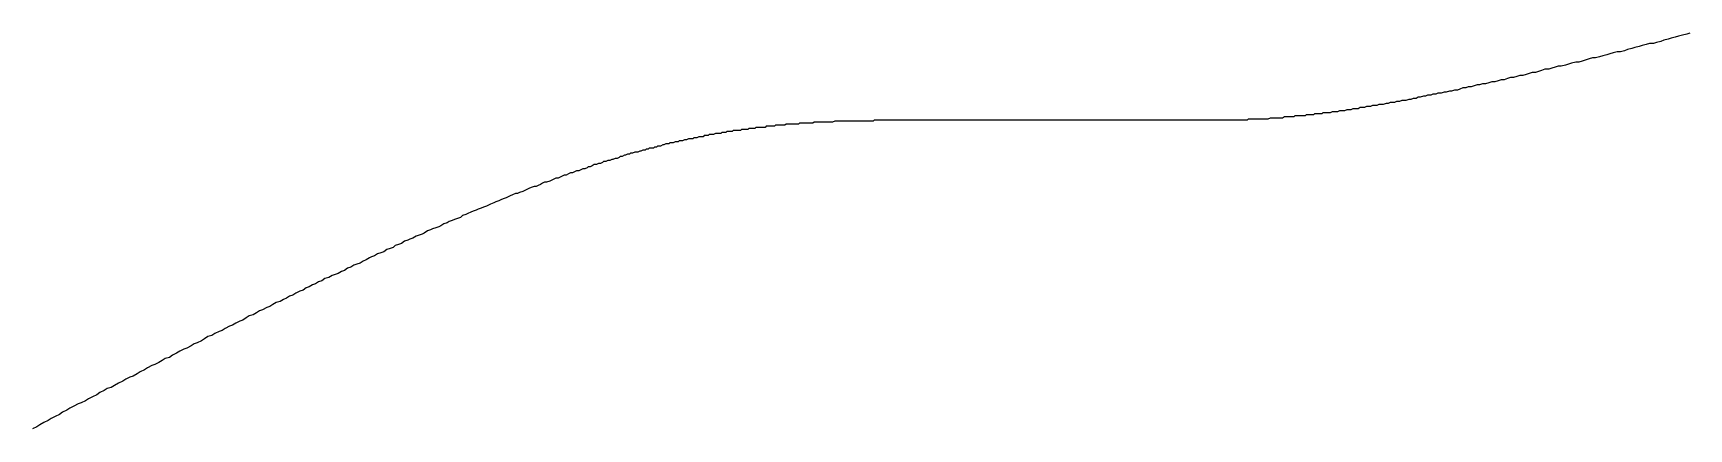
# Model space of a CAD drawing. Header units: millimetres. Extents: x 111 to 2999, y 81 to 1941.
# Drawn here: x 957.02 to 972.99, y 562.86 to 566.68 of the extents above; entities that cross this region are included whole.
import ezdxf

# ---------------------------------------------------------------- set-up
doc = ezdxf.new("R2010")
doc.units = ezdxf.units.MM

msp = doc.modelspace()

# ---------------------------------------------------------------- linework, layer by layer
msp.add_polyline3d([(973, 566.683, 0), (972.97, 566.673, 0), (972.93, 566.663, 0), (972.89, 566.653, 0), (972.86, 566.643, 0), (972.82, 566.633, 0), (972.79, 566.623, 0), (972.75, 566.613, 0), (972.72, 566.603, 0), (972.68, 566.593, 0), (972.65, 566.583, 0), (972.61, 566.583, 0), (972.58, 566.573, 0), (972.54, 566.563, 0), (972.51, 566.553, 0), (972.47, 566.543, 0), (972.44, 566.533, 0), (972.4, 566.523, 0), (972.37, 566.513, 0), (972.33, 566.503, 0), (972.3, 566.503, 0), (972.26, 566.493, 0), (972.23, 566.483, 0), (972.2, 566.473, 0), (972.16, 566.463, 0), (972.13, 566.453, 0), (972.09, 566.443, 0), (972.06, 566.443, 0), (972.03, 566.433, 0), (971.99, 566.423, 0), (971.96, 566.413, 0), (971.93, 566.403, 0), (971.9, 566.403, 0), (971.86, 566.393, 0), (971.83, 566.383, 0), (971.8, 566.373, 0), (971.76, 566.363, 0), (971.73, 566.363, 0), (971.7, 566.353, 0), (971.67, 566.343, 0), (971.64, 566.333, 0), (971.6, 566.333, 0), (971.57, 566.323, 0), (971.54, 566.313, 0), (971.51, 566.303, 0), (971.48, 566.303, 0), (971.45, 566.293, 0), (971.42, 566.283, 0), (971.39, 566.273, 0), (971.36, 566.273, 0), (971.33, 566.263, 0), (971.3, 566.253, 0), (971.27, 566.253, 0), (971.24, 566.243, 0), (971.21, 566.233, 0), (971.18, 566.233, 0), (971.15, 566.223, 0), (971.12, 566.213, 0), (971.09, 566.213, 0), (971.06, 566.203, 0), (971.03, 566.193, 0), (971, 566.193, 0), (970.97, 566.183, 0), (970.95, 566.183, 0), (970.92, 566.173, 0), (970.89, 566.163, 0), (970.86, 566.163, 0), (970.84, 566.153, 0), (970.81, 566.153, 0), (970.78, 566.143, 0), (970.76, 566.133, 0), (970.73, 566.133, 0), (970.7, 566.123, 0), (970.68, 566.123, 0), (970.65, 566.113, 0), (970.63, 566.113, 0), (970.6, 566.103, 0), (970.57, 566.103, 0), (970.55, 566.093, 0), (970.52, 566.093, 0), (970.5, 566.083, 0), (970.47, 566.083, 0), (970.45, 566.073, 0), (970.43, 566.073, 0), (970.4, 566.063, 0), (970.38, 566.063, 0), (970.36, 566.053, 0), (970.33, 566.053, 0), (970.31, 566.043, 0), (970.29, 566.043, 0), (970.26, 566.033, 0), (970.24, 566.033, 0), (970.22, 566.033, 0), (970.2, 566.023, 0), (970.17, 566.023, 0), (970.15, 566.013, 0), (970.13, 566.013, 0), (970.11, 566.013, 0), (970.09, 566.003, 0), (970.07, 566.003, 0), (970.04, 565.993, 0), (970.02, 565.993, 0), (970, 565.993, 0), (969.98, 565.983, 0), (969.96, 565.983, 0), (969.94, 565.983, 0), (969.92, 565.973, 0), (969.9, 565.973, 0), (969.88, 565.973, 0), (969.86, 565.963, 0), (969.84, 565.963, 0), (969.82, 565.963, 0), (969.8, 565.953, 0), (969.79, 565.953, 0), (969.77, 565.953, 0), (969.75, 565.953, 0), (969.73, 565.943, 0), (969.71, 565.943, 0), (969.69, 565.943, 0), (969.67, 565.933, 0), (969.66, 565.933, 0), (969.64, 565.933, 0), (969.62, 565.933, 0), (969.6, 565.923, 0), (969.58, 565.923, 0), (969.57, 565.923, 0), (969.55, 565.923, 0), (969.53, 565.913, 0), (969.51, 565.913, 0), (969.5, 565.913, 0), (969.48, 565.913, 0), (969.46, 565.913, 0), (969.45, 565.903, 0), (969.43, 565.903, 0), (969.41, 565.903, 0), (969.4, 565.903, 0), (969.38, 565.903, 0), (969.37, 565.893, 0), (969.35, 565.893, 0), (969.33, 565.893, 0), (969.32, 565.893, 0), (969.3, 565.893, 0), (969.29, 565.883, 0), (969.27, 565.883, 0), (969.25, 565.883, 0), (969.24, 565.883, 0), (969.22, 565.883, 0), (969.21, 565.883, 0), (969.19, 565.883, 0), (969.18, 565.873, 0), (969.16, 565.873, 0), (969.15, 565.873, 0), (969.13, 565.873, 0), (969.12, 565.873, 0), (969.1, 565.873, 0), (969.09, 565.873, 0), (969.07, 565.863, 0), (969.06, 565.863, 0), (969.04, 565.863, 0), (969.03, 565.863, 0), (969.02, 565.863, 0), (969, 565.863, 0), (968.99, 565.863, 0), (968.97, 565.863, 0), (968.96, 565.863, 0), (968.95, 565.863, 0), (968.93, 565.853, 0), (968.92, 565.853, 0), (968.9, 565.853, 0), (968.89, 565.853, 0), (968.88, 565.853, 0), (968.86, 565.853, 0), (968.85, 565.853, 0), (968.83, 565.853, 0), (968.82, 565.853, 0), (968.81, 565.853, 0), (968.79, 565.853, 0), (968.78, 565.853, 0), (968.77, 565.853, 0), (968.75, 565.853, 0), (968.74, 565.853, 0), (968.73, 565.843, 0), (968.71, 565.843, 0), (968.7, 565.843, 0), (968.69, 565.843, 0), (968.67, 565.843, 0), (968.66, 565.843, 0), (968.65, 565.843, 0), (968.63, 565.843, 0), (968.62, 565.843, 0), (968.61, 565.843, 0), (968.59, 565.843, 0), (968.58, 565.843, 0), (968.57, 565.843, 0), (968.55, 565.843, 0), (968.54, 565.843, 0), (968.53, 565.843, 0), (968.51, 565.843, 0), (968.5, 565.843, 0), (968.49, 565.843, 0), (968.47, 565.843, 0), (968.46, 565.843, 0), (968.45, 565.843, 0), (968.43, 565.843, 0), (968.42, 565.843, 0), (968.41, 565.843, 0), (968.39, 565.843, 0), (968.38, 565.843, 0), (968.37, 565.843, 0), (968.35, 565.843, 0), (968.34, 565.843, 0), (968.33, 565.843, 0), (968.31, 565.843, 0), (968.3, 565.843, 0), (968.29, 565.843, 0), (968.27, 565.843, 0), (968.26, 565.843, 0), (968.25, 565.843, 0), (968.23, 565.843, 0), (968.22, 565.843, 0), (968.21, 565.843, 0), (968.19, 565.843, 0), (968.18, 565.843, 0), (968.17, 565.843, 0), (968.15, 565.843, 0), (968.14, 565.843, 0), (968.12, 565.843, 0), (968.11, 565.843, 0), (968.1, 565.843, 0), (968.08, 565.843, 0), (968.07, 565.843, 0), (968.05, 565.843, 0), (968.04, 565.843, 0), (968.02, 565.843, 0), (968.01, 565.843, 0), (968, 565.843, 0), (967.98, 565.843, 0), (967.97, 565.843, 0), (967.95, 565.843, 0), (967.94, 565.843, 0), (967.92, 565.843, 0), (967.91, 565.843, 0), (967.89, 565.843, 0), (967.88, 565.843, 0), (967.86, 565.843, 0), (967.85, 565.843, 0), (967.83, 565.843, 0), (967.82, 565.843, 0), (967.8, 565.843, 0), (967.79, 565.843, 0), (967.77, 565.843, 0), (967.76, 565.843, 0), (967.74, 565.843, 0), (967.73, 565.843, 0), (967.71, 565.843, 0), (967.7, 565.843, 0), (967.68, 565.843, 0), (967.67, 565.843, 0), (967.65, 565.843, 0), (967.64, 565.843, 0), (967.62, 565.843, 0), (967.61, 565.843, 0), (967.59, 565.843, 0), (967.57, 565.843, 0), (967.56, 565.843, 0), (967.54, 565.843, 0), (967.53, 565.843, 0), (967.51, 565.843, 0), (967.5, 565.843, 0), (967.48, 565.843, 0), (967.46, 565.843, 0), (967.45, 565.843, 0), (967.43, 565.843, 0), (967.42, 565.843, 0), (967.4, 565.843, 0), (967.39, 565.843, 0), (967.37, 565.843, 0), (967.35, 565.843, 0), (967.34, 565.843, 0), (967.32, 565.843, 0), (967.31, 565.843, 0), (967.29, 565.843, 0), (967.27, 565.843, 0), (967.26, 565.843, 0), (967.24, 565.843, 0), (967.23, 565.843, 0), (967.21, 565.843, 0), (967.19, 565.843, 0), (967.18, 565.843, 0), (967.16, 565.843, 0), (967.15, 565.843, 0), (967.13, 565.843, 0), (967.11, 565.843, 0), (967.1, 565.843, 0), (967.08, 565.843, 0), (967.06, 565.843, 0), (967.05, 565.843, 0), (967.03, 565.843, 0), (967.02, 565.843, 0), (967, 565.843, 0), (966.98, 565.843, 0), (966.97, 565.843, 0), (966.95, 565.843, 0), (966.94, 565.843, 0), (966.92, 565.843, 0), (966.9, 565.843, 0), (966.89, 565.843, 0), (966.87, 565.843, 0), (966.85, 565.843, 0), (966.84, 565.843, 0), (966.82, 565.843, 0), (966.81, 565.843, 0), (966.79, 565.843, 0), (966.77, 565.843, 0), (966.76, 565.843, 0), (966.74, 565.843, 0), (966.73, 565.843, 0), (966.71, 565.843, 0), (966.69, 565.843, 0), (966.68, 565.843, 0), (966.66, 565.843, 0), (966.64, 565.843, 0), (966.63, 565.843, 0), (966.61, 565.843, 0), (966.6, 565.843, 0), (966.58, 565.843, 0), (966.56, 565.843, 0), (966.55, 565.843, 0), (966.53, 565.843, 0), (966.52, 565.843, 0), (966.5, 565.843, 0), (966.48, 565.843, 0), (966.47, 565.843, 0), (966.45, 565.843, 0), (966.44, 565.843, 0), (966.42, 565.843, 0), (966.41, 565.843, 0), (966.39, 565.843, 0), (966.37, 565.843, 0), (966.36, 565.843, 0), (966.34, 565.843, 0), (966.33, 565.843, 0), (966.31, 565.843, 0), (966.3, 565.843, 0), (966.28, 565.843, 0), (966.26, 565.843, 0), (966.25, 565.843, 0), (966.23, 565.843, 0), (966.22, 565.843, 0), (966.2, 565.843, 0), (966.19, 565.843, 0), (966.17, 565.843, 0), (966.16, 565.843, 0), (966.14, 565.843, 0), (966.13, 565.843, 0), (966.11, 565.843, 0), (966.1, 565.843, 0), (966.08, 565.843, 0), (966.07, 565.843, 0), (966.05, 565.843, 0), (966.04, 565.843, 0), (966.02, 565.843, 0), (966.01, 565.843, 0), (965.99, 565.843, 0), (965.98, 565.843, 0), (965.96, 565.843, 0), (965.95, 565.843, 0), (965.93, 565.843, 0), (965.92, 565.843, 0), (965.9, 565.843, 0), (965.89, 565.843, 0), (965.87, 565.843, 0), (965.86, 565.843, 0), (965.84, 565.843, 0), (965.83, 565.843, 0), (965.82, 565.843, 0), (965.8, 565.843, 0), (965.79, 565.843, 0), (965.77, 565.843, 0), (965.76, 565.843, 0), (965.74, 565.843, 0), (965.73, 565.843, 0), (965.72, 565.843, 0), (965.7, 565.843, 0), (965.69, 565.843, 0), (965.68, 565.843, 0), (965.66, 565.843, 0), (965.65, 565.843, 0), (965.63, 565.843, 0), (965.62, 565.843, 0), (965.61, 565.843, 0), (965.59, 565.843, 0), (965.58, 565.843, 0), (965.57, 565.843, 0), (965.55, 565.843, 0), (965.54, 565.843, 0), (965.53, 565.843, 0), (965.51, 565.843, 0), (965.5, 565.843, 0), (965.49, 565.843, 0), (965.48, 565.843, 0), (965.46, 565.843, 0), (965.45, 565.843, 0), (965.44, 565.843, 0), (965.42, 565.843, 0), (965.41, 565.843, 0), (965.4, 565.843, 0), (965.39, 565.843, 0), (965.37, 565.843, 0), (965.36, 565.843, 0), (965.35, 565.843, 0), (965.33, 565.843, 0), (965.32, 565.843, 0), (965.31, 565.843, 0), (965.3, 565.843, 0), (965.29, 565.843, 0), (965.27, 565.843, 0), (965.26, 565.843, 0), (965.25, 565.843, 0), (965.24, 565.843, 0), (965.22, 565.843, 0), (965.21, 565.843, 0), (965.2, 565.843, 0), (965.19, 565.843, 0), (965.18, 565.843, 0), (965.16, 565.843, 0), (965.15, 565.843, 0), (965.14, 565.843, 0), (965.13, 565.843, 0), (965.12, 565.833, 0), (965.1, 565.833, 0), (965.09, 565.833, 0), (965.08, 565.833, 0), (965.07, 565.833, 0), (965.06, 565.833, 0), (965.04, 565.833, 0), (965.03, 565.833, 0), (965.02, 565.833, 0), (965.01, 565.833, 0), (965, 565.833, 0), (964.99, 565.833, 0), (964.97, 565.833, 0), (964.96, 565.833, 0), (964.95, 565.833, 0), (964.94, 565.833, 0), (964.93, 565.833, 0), (964.92, 565.833, 0), (964.9, 565.833, 0), (964.89, 565.833, 0), (964.88, 565.833, 0), (964.87, 565.833, 0), (964.86, 565.833, 0), (964.85, 565.833, 0), (964.84, 565.833, 0), (964.82, 565.833, 0), (964.81, 565.833, 0), (964.8, 565.833, 0), (964.79, 565.833, 0), (964.78, 565.833, 0), (964.77, 565.833, 0), (964.76, 565.833, 0), (964.75, 565.833, 0), (964.73, 565.823, 0), (964.72, 565.823, 0), (964.71, 565.823, 0), (964.7, 565.823, 0), (964.69, 565.823, 0), (964.68, 565.823, 0), (964.67, 565.823, 0), (964.66, 565.823, 0), (964.64, 565.823, 0), (964.63, 565.823, 0), (964.62, 565.823, 0), (964.61, 565.823, 0), (964.6, 565.823, 0), (964.59, 565.823, 0), (964.58, 565.823, 0), (964.57, 565.823, 0), (964.55, 565.823, 0), (964.54, 565.813, 0), (964.53, 565.813, 0), (964.52, 565.813, 0), (964.51, 565.813, 0), (964.5, 565.813, 0), (964.49, 565.813, 0), (964.48, 565.813, 0), (964.46, 565.813, 0), (964.45, 565.813, 0), (964.44, 565.813, 0), (964.43, 565.813, 0), (964.42, 565.813, 0), (964.41, 565.813, 0), (964.4, 565.803, 0), (964.39, 565.803, 0), (964.37, 565.803, 0), (964.36, 565.803, 0), (964.35, 565.803, 0), (964.34, 565.803, 0), (964.33, 565.803, 0), (964.32, 565.803, 0), (964.31, 565.803, 0), (964.3, 565.803, 0), (964.28, 565.803, 0), (964.27, 565.793, 0), (964.26, 565.793, 0), (964.25, 565.793, 0), (964.24, 565.793, 0), (964.23, 565.793, 0), (964.22, 565.793, 0), (964.2, 565.793, 0), (964.19, 565.793, 0), (964.18, 565.793, 0), (964.17, 565.783, 0), (964.16, 565.783, 0), (964.15, 565.783, 0), (964.13, 565.783, 0), (964.12, 565.783, 0), (964.11, 565.783, 0), (964.1, 565.783, 0), (964.09, 565.783, 0), (964.08, 565.773, 0), (964.06, 565.773, 0), (964.05, 565.773, 0), (964.04, 565.773, 0), (964.03, 565.773, 0), (964.02, 565.773, 0), (964.01, 565.773, 0), (963.99, 565.773, 0), (963.98, 565.763, 0), (963.97, 565.763, 0), (963.96, 565.763, 0), (963.95, 565.763, 0), (963.93, 565.763, 0), (963.92, 565.763, 0), (963.91, 565.753, 0), (963.9, 565.753, 0), (963.89, 565.753, 0), (963.87, 565.753, 0), (963.86, 565.753, 0), (963.85, 565.753, 0), (963.84, 565.743, 0), (963.82, 565.743, 0), (963.81, 565.743, 0), (963.8, 565.743, 0), (963.79, 565.743, 0), (963.77, 565.743, 0), (963.76, 565.733, 0), (963.75, 565.733, 0), (963.74, 565.733, 0), (963.72, 565.733, 0), (963.71, 565.733, 0), (963.7, 565.723, 0), (963.69, 565.723, 0), (963.67, 565.723, 0), (963.66, 565.723, 0), (963.65, 565.713, 0), (963.63, 565.713, 0), (963.62, 565.713, 0), (963.61, 565.713, 0), (963.6, 565.713, 0), (963.58, 565.703, 0), (963.57, 565.703, 0), (963.56, 565.703, 0), (963.54, 565.703, 0), (963.53, 565.693, 0), (963.52, 565.693, 0), (963.5, 565.693, 0), (963.49, 565.693, 0), (963.48, 565.683, 0), (963.46, 565.683, 0), (963.45, 565.683, 0), (963.44, 565.683, 0), (963.42, 565.673, 0), (963.41, 565.673, 0), (963.39, 565.673, 0), (963.38, 565.663, 0), (963.37, 565.663, 0), (963.35, 565.663, 0), (963.34, 565.663, 0), (963.32, 565.653, 0), (963.31, 565.653, 0), (963.3, 565.653, 0), (963.28, 565.643, 0), (963.27, 565.643, 0), (963.25, 565.643, 0), (963.24, 565.633, 0), (963.22, 565.633, 0), (963.21, 565.633, 0), (963.19, 565.623, 0), (963.18, 565.623, 0), (963.16, 565.623, 0), (963.15, 565.613, 0), (963.13, 565.613, 0), (963.12, 565.613, 0), (963.1, 565.603, 0), (963.09, 565.603, 0), (963.07, 565.593, 0), (963.06, 565.593, 0), (963.04, 565.593, 0), (963.03, 565.583, 0), (963.01, 565.583, 0), (963, 565.573, 0), (962.98, 565.573, 0), (962.96, 565.573, 0), (962.95, 565.563, 0), (962.93, 565.563, 0), (962.92, 565.553, 0), (962.9, 565.553, 0), (962.88, 565.543, 0), (962.87, 565.543, 0), (962.85, 565.533, 0), (962.83, 565.533, 0), (962.82, 565.533, 0), (962.8, 565.523, 0), (962.78, 565.523, 0), (962.77, 565.513, 0), (962.75, 565.513, 0), (962.73, 565.503, 0), (962.72, 565.503, 0), (962.7, 565.493, 0), (962.68, 565.493, 0), (962.67, 565.483, 0), (962.65, 565.473, 0), (962.63, 565.473, 0), (962.61, 565.463, 0), (962.6, 565.463, 0), (962.58, 565.453, 0), (962.56, 565.453, 0), (962.54, 565.443, 0), (962.52, 565.443, 0), (962.51, 565.433, 0), (962.49, 565.423, 0), (962.47, 565.423, 0), (962.45, 565.413, 0), (962.43, 565.413, 0), (962.41, 565.403, 0), (962.39, 565.393, 0), (962.37, 565.393, 0), (962.36, 565.383, 0), (962.34, 565.373, 0), (962.32, 565.373, 0), (962.3, 565.363, 0), (962.28, 565.353, 0), (962.26, 565.353, 0), (962.24, 565.343, 0), (962.22, 565.333, 0), (962.2, 565.333, 0), (962.18, 565.323, 0), (962.16, 565.313, 0), (962.14, 565.313, 0), (962.12, 565.303, 0), (962.1, 565.293, 0), (962.08, 565.283, 0), (962.06, 565.283, 0), (962.04, 565.273, 0), (962.02, 565.263, 0), (962, 565.253, 0), (961.97, 565.243, 0), (961.95, 565.243, 0), (961.93, 565.233, 0), (961.91, 565.223, 0), (961.89, 565.213, 0), (961.87, 565.203, 0), (961.85, 565.203, 0), (961.82, 565.193, 0), (961.8, 565.183, 0), (961.78, 565.173, 0), (961.76, 565.163, 0), (961.74, 565.153, 0), (961.71, 565.143, 0), (961.69, 565.133, 0), (961.67, 565.133, 0), (961.64, 565.123, 0), (961.62, 565.113, 0), (961.6, 565.103, 0), (961.58, 565.093, 0), (961.55, 565.083, 0), (961.53, 565.073, 0), (961.51, 565.063, 0), (961.48, 565.053, 0), (961.46, 565.043, 0), (961.43, 565.033, 0), (961.41, 565.023, 0), (961.39, 565.013, 0), (961.36, 565.003, 0), (961.34, 564.993, 0), (961.31, 564.983, 0), (961.29, 564.973, 0), (961.26, 564.963, 0), (961.24, 564.953, 0), (961.21, 564.943, 0), (961.19, 564.933, 0), (961.16, 564.923, 0), (961.14, 564.903, 0), (961.11, 564.893, 0), (961.08, 564.883, 0), (961.06, 564.873, 0), (961.03, 564.863, 0), (961.01, 564.853, 0), (960.98, 564.843, 0), (960.95, 564.823, 0), (960.93, 564.813, 0), (960.9, 564.803, 0), (960.87, 564.793, 0), (960.85, 564.783, 0), (960.82, 564.773, 0), (960.79, 564.753, 0), (960.77, 564.743, 0), (960.74, 564.733, 0), (960.71, 564.723, 0), (960.68, 564.703, 0), (960.65, 564.693, 0), (960.63, 564.683, 0), (960.6, 564.673, 0), (960.57, 564.653, 0), (960.54, 564.643, 0), (960.51, 564.633, 0), (960.49, 564.613, 0), (960.46, 564.603, 0), (960.43, 564.593, 0), (960.4, 564.573, 0), (960.37, 564.563, 0), (960.34, 564.553, 0), (960.31, 564.533, 0), (960.28, 564.523, 0), (960.26, 564.513, 0), (960.23, 564.493, 0), (960.2, 564.483, 0), (960.17, 564.463, 0), (960.14, 564.453, 0), (960.11, 564.443, 0), (960.08, 564.423, 0), (960.05, 564.413, 0), (960.02, 564.393, 0), (959.99, 564.383, 0), (959.96, 564.363, 0), (959.93, 564.353, 0), (959.9, 564.343, 0), (959.87, 564.323, 0), (959.83, 564.313, 0), (959.8, 564.293, 0), (959.77, 564.283, 0), (959.74, 564.263, 0), (959.71, 564.253, 0), (959.68, 564.233, 0), (959.65, 564.223, 0), (959.62, 564.203, 0), (959.59, 564.193, 0), (959.55, 564.173, 0), (959.52, 564.153, 0), (959.49, 564.143, 0), (959.46, 564.123, 0), (959.43, 564.113, 0), (959.4, 564.093, 0), (959.36, 564.083, 0), (959.33, 564.063, 0), (959.3, 564.043, 0), (959.27, 564.033, 0), (959.23, 564.013, 0), (959.2, 564.003, 0), (959.17, 563.983, 0), (959.14, 563.963, 0), (959.1, 563.953, 0), (959.07, 563.933, 0), (959.04, 563.913, 0), (959.01, 563.903, 0), (958.97, 563.883, 0), (958.94, 563.863, 0), (958.91, 563.853, 0), (958.87, 563.833, 0), (958.84, 563.813, 0), (958.81, 563.803, 0), (958.77, 563.783, 0), (958.74, 563.763, 0), (958.7, 563.753, 0), (958.67, 563.733, 0), (958.64, 563.713, 0), (958.6, 563.693, 0), (958.57, 563.683, 0), (958.54, 563.663, 0), (958.5, 563.643, 0), (958.47, 563.633, 0), (958.43, 563.613, 0), (958.4, 563.593, 0), (958.36, 563.573, 0), (958.33, 563.553, 0), (958.29, 563.543, 0), (958.26, 563.523, 0), (958.23, 563.503, 0), (958.19, 563.483, 0), (958.16, 563.473, 0), (958.12, 563.453, 0), (958.09, 563.433, 0), (958.05, 563.413, 0), (958.02, 563.393, 0), (957.98, 563.373, 0), (957.95, 563.363, 0), (957.91, 563.343, 0), (957.88, 563.323, 0), (957.84, 563.303, 0), (957.8, 563.283, 0), (957.77, 563.263, 0), (957.73, 563.253, 0), (957.7, 563.233, 0), (957.66, 563.213, 0), (957.63, 563.193, 0), (957.59, 563.173, 0), (957.55, 563.153, 0), (957.52, 563.133, 0), (957.48, 563.113, 0), (957.45, 563.103, 0), (957.41, 563.083, 0), (957.37, 563.063, 0), (957.34, 563.043, 0), (957.3, 563.023, 0), (957.27, 563.003, 0), (957.23, 562.983, 0), (957.19, 562.963, 0), (957.16, 562.943, 0), (957.12, 562.923, 0), (957.08, 562.903, 0), (957.05, 562.883, 0), (957.01, 562.863, 0)])

doc.saveas('drawing.dxf')
